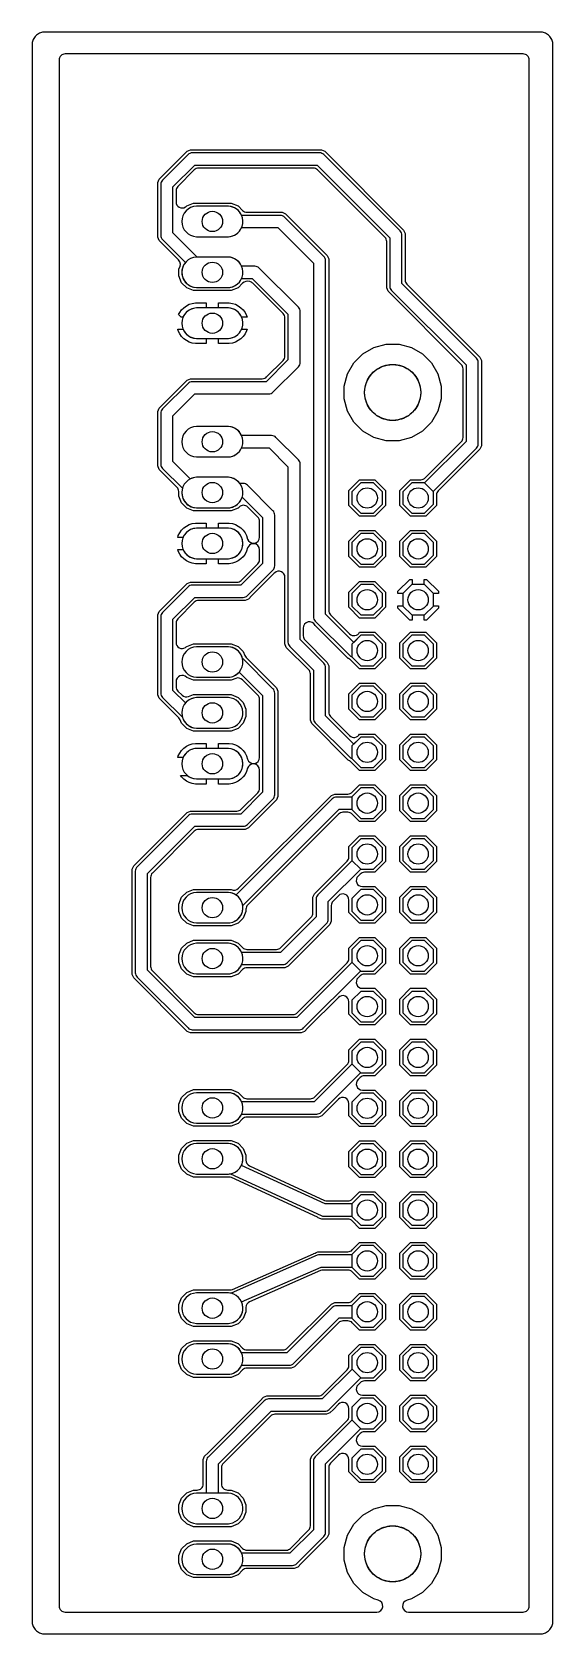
# Model space of a CAD drawing. Header units: millimetres. Extents: x -8 to 18, y 0 to 80.
import ezdxf

# ---------------------------------------------------------------- set-up
doc = ezdxf.new("R2010")
doc.units = ezdxf.units.MM

msp = doc.modelspace()

# ---------------------------------------------------------------- linework, layer by layer
at = {"layer": '16_copper'}
for points in [[(9.206, 1.092, 0.871528), (9.281, 1.691), (9.067, 1.749), (8.517, 2.067), (8.067, 2.517), (7.749, 3.067), (7.584, 3.682), (7.584, 4.318), (7.749, 4.933), (8.067, 5.483), (8.517, 5.933), (9.067, 6.251), (9.682, 6.416), (10.318, 6.416), (10.933, 6.251), (11.483, 5.933), (11.933, 5.483), (12.251, 4.933), (12.416, 4.318), (12.416, 3.682), (12.251, 3.067), (11.933, 2.517), (11.483, 2.067), (10.933, 1.749), (10.719, 1.691, 0.876978), (10.798, 1.092), (16.51, 1.092, 0.414214), (16.815, 1.397), (16.815, 78.603, 0.414214), (16.51, 78.908), (-6.35, 78.908, 0.414214), (-6.655, 78.603), (-6.655, 1.397, 0.414214), (-6.35, 1.092), (9.202, 1.092)], [(-0.091, 30.023), (-0.259, 30.092), (-2.928, 32.761), (-2.997, 32.929), (-2.997, 38.191), (-2.928, 38.359), (-0.259, 41.028), (-0.091, 41.097), (2.224, 41.097, 0.198912), (2.44, 41.186), (3.264, 42.01, 0.198912), (3.353, 42.226), (3.353, 43.144, 0.390773), (3.073, 43.447), (3.055, 43.448, -0.019763), (3.029, 43.447), (3.011, 43.446, 0.292), (2.758, 43.238), (2.704, 43.07), (2.631, 42.928), (2.537, 42.798), (2.424, 42.685), (2.294, 42.591), (2.152, 42.518), (2, 42.469), (1.842, 42.444), (1.305, 42.444), (1.305, 42.698), (1.799, 42.698, 0.95208), (1.799, 44.222), (1.305, 44.222), (1.305, 44.476), (1.842, 44.476), (2, 44.451), (2.152, 44.402), (2.294, 44.329), (2.424, 44.235), (2.537, 44.122), (2.631, 43.992), (2.704, 43.85), (2.758, 43.682, 0.854082), (3.353, 43.776), (3.353, 46.674, 0.19891), (3.264, 46.89), (2.501, 47.653, 0.303351), (2.169, 47.719), (1.944, 47.626), (0.056, 47.626), (-0.28, 47.765, 0.689358), (-0.813, 47.562), (-0.813, 47.306, 0.19891), (-0.724, 47.09), (-0.515, 46.882, 0.303348), (-0.183, 46.815), (0.056, 46.914), (1.944, 46.914), (2.28, 46.775), (2.537, 46.518), (2.676, 46.182), (2.676, 45.818), (2.537, 45.482), (2.28, 45.225), (1.944, 45.086), (0.056, 45.086), (-0.28, 45.225), (-0.537, 45.482), (-0.605, 45.646, 0.098489), (-0.671, 45.744), (-1.658, 46.731), (-1.727, 46.899), (-1.727, 50.891), (-1.658, 51.059), (-1.486, 51.23), (-1.486, 51.23), (-0.259, 52.458), (-0.091, 52.527), (2.224, 52.527, 0.198912), (2.44, 52.616), (3.264, 53.44, 0.198912), (3.353, 53.656), (3.353, 54.144, 0.390779), (3.073, 54.447), (3.055, 54.448, -0.019759), (3.029, 54.447), (3.011, 54.446, 0.292003), (2.758, 54.238), (2.704, 54.07), (2.631, 53.928), (2.537, 53.798), (2.424, 53.685), (2.294, 53.591), (2.152, 53.518), (2, 53.469), (1.842, 53.444), (1.305, 53.444), (1.305, 53.698), (1.799, 53.698, 0.95208), (1.799, 55.222), (1.305, 55.222), (1.305, 55.476), (1.842, 55.476), (2, 55.451), (2.152, 55.402), (2.294, 55.329), (2.424, 55.235), (2.537, 55.122), (2.631, 54.992), (2.704, 54.85), (2.758, 54.682, 0.854087), (3.353, 54.776), (3.353, 55.564, 0.198912), (3.264, 55.78), (2.765, 56.279, 0.414214), (2.334, 56.279), (2.28, 56.225), (1.944, 56.086), (0.056, 56.086), (-0.28, 56.225), (-0.537, 56.482), (-0.676, 56.818), (-0.676, 57.054, 0.198912), (-0.766, 57.269), (-1.658, 58.161), (-1.727, 58.329), (-1.727, 61.051), (-1.658, 61.219), (-0.259, 62.618), (-0.091, 62.687), (3.494, 62.687, 0.198912), (3.71, 62.776), (4.534, 63.6, 0.198912), (4.623, 63.816), (4.623, 65.724, 0.198912), (4.534, 65.94), (3.02, 67.454, 0.144214), (2.869, 67.536), (2.857, 67.538, 0.309891), (2.509, 67.454), (2.28, 67.225), (1.944, 67.086), (0.056, 67.086), (-0.28, 67.225), (-0.537, 67.482), (-0.676, 67.818), (-0.676, 68.182, 0.412256), (-0.695, 68.628), (-1.658, 69.591), (-1.727, 69.759), (-1.727, 72.481), (-1.658, 72.649), (-0.259, 74.048), (-0.091, 74.117), (6.441, 74.117), (6.609, 74.048), (10.548, 70.109), (10.617, 69.941), (10.617, 67.626, 0.198912), (10.706, 67.41), (14.358, 63.759), (14.427, 63.591), (14.427, 59.339), (14.358, 59.171), (14.186, 59), (12.274, 57.087, 0.198912), (12.184, 56.872), (12.184, 56.351), (11.649, 55.816), (10.891, 55.816), (10.356, 56.351), (10.356, 57.109), (10.891, 57.644), (11.412, 57.644, 0.198912), (11.627, 57.734), (13.424, 59.53, 0.198912), (13.513, 59.746), (13.513, 63.184, 0.198912), (13.424, 63.4), (9.772, 67.051), (9.703, 67.219), (9.703, 69.534, 0.198912), (9.614, 69.75), (6.25, 73.114, 0.198912), (6.034, 73.203), (0.316, 73.203, 0.198912), (0.1, 73.114), (-0.724, 72.29, 0.198912), (-0.813, 72.074), (-0.813, 71.518, 0.595496), (-0.342, 71.263), (-0.333, 71.27, 0.053273), (-0.28, 71.315), (0.056, 71.454), (1.944, 71.454), (2.28, 71.315), (2.509, 71.086, 0.198912), (2.724, 70.997), (4.481, 70.997), (4.649, 70.928), (6.738, 68.839), (6.807, 68.671), (6.807, 51.116, 0.198912), (6.896, 50.9), (7.846, 49.95, 0.514766), (8.351, 50.024), (9.109, 50.024), (9.644, 49.489), (9.644, 48.731), (9.109, 48.196), (8.351, 48.196), (7.898, 48.649, 0.035822), (7.865, 48.677), (7.85, 48.687, 0.059343), (7.781, 48.722), (6.134, 50.37, 0.799125), (5.537, 50.23), (5.537, 49.846, 0.198912), (5.626, 49.63), (6.738, 48.519), (6.807, 48.351), (6.807, 46.036, 0.198912), (6.896, 45.82), (7.846, 44.87, 0.514766), (8.351, 44.944), (9.109, 44.944), (9.644, 44.409), (9.644, 43.651), (9.109, 43.116), (8.351, 43.116), (7.898, 43.569, 0.035822), (7.865, 43.597), (7.85, 43.607, 0.059343), (7.781, 43.642), (5.962, 45.461), (5.893, 45.629), (5.893, 47.944, 0.198912), (5.804, 48.16), (4.692, 49.271), (4.623, 49.439), (4.623, 52.77, 0.64508), (4.117, 52.999), (4.11, 52.993, 0.093135), (4.026, 52.91), (2.97, 51.854), (2.97, 51.854), (2.799, 51.682), (2.631, 51.613), (0.316, 51.613, 0.198912), (0.1, 51.524), (-0.724, 50.7, 0.198912), (-0.813, 50.484), (-0.813, 49.518, 0.595496), (-0.342, 49.263), (-0.333, 49.27, 0.053273), (-0.28, 49.315), (0.056, 49.454), (1.944, 49.454), (2.28, 49.315), (2.537, 49.058), (2.619, 48.86, 0.098489), (2.685, 48.761), (4.198, 47.249), (4.267, 47.081), (4.267, 41.819), (4.198, 41.651), (2.799, 40.252), (2.631, 40.183), (0.316, 40.183, 0.198912), (0.1, 40.094), (-1.994, 38, 0.198912), (-2.083, 37.784), (-2.083, 33.336, 0.198912), (-1.994, 33.12), (0.1, 31.026, 0.198912), (0.316, 30.937), (5.024, 30.937, 0.198912), (5.24, 31.026), (7.726, 33.513, 0.198912), (7.816, 33.728), (7.816, 34.249), (8.351, 34.784), (9.109, 34.784), (9.644, 34.249), (9.644, 33.491), (9.109, 32.956), (8.588, 32.956, 0.198909), (8.373, 32.866), (8.271, 32.765, 0.668184), (8.487, 32.244), (9.109, 32.244), (9.644, 31.709), (9.644, 30.951), (9.109, 30.416), (8.351, 30.416), (7.816, 30.951), (7.816, 31.573, 0.668179), (7.295, 31.789), (5.77, 30.264), (5.77, 30.264), (5.599, 30.092), (5.431, 30.023)], [(1.874, 45.245, 0.906347), (1.799, 46.762), (0.201, 46.762, 0.207158), (-0.343, 46.494), (-0.965, 47.116), (-0.965, 50.674), (0.126, 51.765), (2.54, 51.765, 0.198912), (2.756, 51.854), (4.026, 53.124, 0.198912), (4.115, 53.34), (4.115, 55.88, 0.198912), (4.026, 56.096), (2.756, 57.366, 0.198912), (2.54, 57.455), (2.375, 57.455, 0.22441), (1.799, 57.762), (0.201, 57.762, 0.103488), (-0.102, 57.683), (-0.965, 58.546), (-0.965, 60.834), (0.126, 61.925), (3.81, 61.925, 0.198912), (4.026, 62.014), (5.296, 63.284, 0.198912), (5.385, 63.5), (5.385, 66.04, 0.198912), (5.296, 66.256), (3.336, 68.216, 0.198912), (3.12, 68.305), (2.461, 68.305, 0.284922), (1.799, 68.762), (0.249, 68.762), (-0.965, 69.976), (-0.965, 72.264), (0.126, 73.355), (6.224, 73.355), (9.855, 69.724), (9.855, 67.31, 0.198912), (9.944, 67.094), (13.665, 63.374), (13.665, 59.556), (11.593, 57.484), (11.586, 57.492), (10.954, 57.492), (10.508, 57.046), (10.508, 56.414), (10.954, 55.968), (11.586, 55.968), (12.032, 56.414), (12.032, 57.046), (12.024, 57.053), (14.186, 59.214, 0.198912), (14.275, 59.43), (14.275, 63.5, 0.198912), (14.186, 63.716), (10.465, 67.436), (10.465, 69.85, 0.198912), (10.376, 70.066), (6.566, 73.876, 0.198912), (6.35, 73.965), (0, 73.965, 0.198912), (-0.216, 73.876), (-1.486, 72.606, 0.198912), (-1.575, 72.39), (-1.575, 69.85, 0.198912), (-1.486, 69.634), (-0.344, 68.493, 0.621526), (0.201, 67.238), (1.799, 67.238, 0.284922), (2.461, 67.695), (2.994, 67.695), (4.775, 65.914), (4.775, 63.626), (3.684, 62.535), (0, 62.535, 0.198912), (-0.216, 62.446), (-1.486, 61.176, 0.198912), (-1.575, 60.96), (-1.575, 58.42, 0.198912), (-1.486, 58.204), (-0.494, 57.213, 0.484474), (0.201, 56.238), (1.799, 56.238, 0.313606), (2.489, 56.77), (3.505, 55.754), (3.505, 53.466), (2.414, 52.375), (0, 52.375, 0.198912), (-0.216, 52.286), (-1.486, 51.016, 0.198912), (-1.575, 50.8), (-1.575, 46.99, 0.198912), (-1.486, 46.774), (-0.496, 45.784, 0.030845), (-0.48, 45.743), (-0.452, 45.674, 0.276737), (0.201, 45.238), (1.799, 45.238)], [(9.492, 48.794), (9.492, 49.426), (9.046, 49.872), (8.414, 49.872), (8.062, 49.519), (6.655, 50.926), (6.655, 68.58, 0.198912), (6.566, 68.796), (4.606, 70.756, 0.198912), (4.39, 70.845), (2.461, 70.845, 0.284922), (1.799, 71.302), (0.201, 71.302, 0.95208), (0.201, 69.778), (1.799, 69.778, 0.284922), (2.461, 70.235), (4.264, 70.235), (6.045, 68.454), (6.045, 50.8, 0.198912), (6.134, 50.584), (7.824, 48.894, 0.141207), (7.968, 48.794), (8.414, 48.348), (9.046, 48.348)], [(2.461, 65.765, 0.284917), (1.799, 66.222), (1.305, 66.222), (1.305, 66.476), (1.842, 66.476), (2, 66.451), (2.152, 66.402), (2.294, 66.329), (2.424, 66.235), (2.537, 66.122), (2.631, 65.992), (2.704, 65.85), (2.731, 65.765)], [(0.158, 64.444), (0, 64.469), (-0.152, 64.518), (-0.294, 64.591), (-0.424, 64.685), (-0.537, 64.798), (-0.631, 64.928), (-0.704, 65.07), (-0.731, 65.155), (-0.461, 65.155, 0.284915), (0.201, 64.698), (0.695, 64.698), (0.695, 64.444)], [(1.305, 64.444), (1.305, 64.698), (1.799, 64.698, 0.284915), (2.461, 65.155), (2.731, 65.155), (2.704, 65.07), (2.631, 64.928), (2.537, 64.798), (2.424, 64.685), (2.294, 64.591), (2.152, 64.518), (2, 64.469), (1.842, 64.444)], [(9.492, 43.714), (9.492, 44.346), (9.046, 44.792), (8.414, 44.792), (8.062, 44.439), (6.655, 45.846), (6.655, 48.26, 0.198912), (6.566, 48.476), (5.385, 49.656), (5.385, 58.42, 0.198912), (5.296, 58.636), (4.176, 59.756, 0.198912), (3.96, 59.845), (2.461, 59.845, 0.284922), (1.799, 60.302), (0.201, 60.302, 0.95208), (0.201, 58.778), (1.799, 58.778, 0.284922), (2.461, 59.235), (3.834, 59.235), (4.775, 58.294), (4.775, 49.53, 0.198912), (4.864, 49.314), (6.045, 48.134), (6.045, 45.72, 0.198912), (6.134, 45.504), (7.824, 43.814, 0.141207), (7.968, 43.714), (8.414, 43.268), (9.046, 43.268)], [(0.158, 53.444), (0, 53.469), (-0.152, 53.518), (-0.294, 53.591), (-0.424, 53.685), (-0.537, 53.798), (-0.631, 53.928), (-0.704, 54.07), (-0.731, 54.155), (-0.461, 54.155, 0.284915), (0.201, 53.698), (0.695, 53.698), (0.695, 53.444)], [(5.352, 30.176, 0.188703), (5.556, 30.264), (8.407, 33.116), (8.414, 33.108), (9.046, 33.108), (9.492, 33.554), (9.492, 34.186), (9.046, 34.632), (8.414, 34.632), (7.968, 34.186), (7.968, 33.554), (7.976, 33.547), (5.214, 30.785), (0.126, 30.785), (-2.235, 33.146), (-2.235, 37.974), (0.126, 40.335), (2.54, 40.335, 0.198912), (2.756, 40.424), (4.026, 41.694, 0.198912), (4.115, 41.91), (4.115, 46.99, 0.198912), (4.026, 47.206), (2.5, 48.731), (2.48, 48.797, 0.303347), (1.799, 49.302), (0.201, 49.302, 0.95208), (0.201, 47.778), (1.799, 47.778, 0.202303), (2.334, 48.035), (3.505, 46.864), (3.505, 42.036), (2.414, 40.945), (0, 40.945, 0.198912), (-0.216, 40.856), (-2.756, 38.316, 0.198912), (-2.845, 38.1), (-2.845, 33.02, 0.198912), (-2.756, 32.804), (-0.216, 30.264, 0.198912), (0, 30.175), (5.34, 30.175)], [(0.056, 35.356), (-0.28, 35.495), (-0.537, 35.752), (-0.676, 36.088), (-0.676, 36.452), (-0.537, 36.788), (-0.28, 37.045), (0.056, 37.184), (1.944, 37.184, 0.3294), (2.303, 37.239), (6.941, 41.878), (7.109, 41.947), (7.768, 41.947, 0.198914), (7.983, 42.036), (8.351, 42.404), (9.109, 42.404), (9.644, 41.869), (9.644, 41.111), (9.109, 40.576), (8.351, 40.576), (7.983, 40.944, 0.198914), (7.768, 41.033), (7.516, 41.033, 0.198912), (7.3, 40.944), (2.766, 36.409, 0.198912), (2.676, 36.194), (2.676, 36.088), (2.537, 35.752), (2.28, 35.495), (1.944, 35.356)], [(0.158, 42.444), (0, 42.469), (-0.152, 42.518), (-0.294, 42.591), (-0.424, 42.685), (-0.537, 42.798), (-0.593, 42.875), (-0.251, 42.875, 0.163147), (0.201, 42.698), (0.695, 42.698), (0.695, 42.444)], [(1.874, 35.515, 0.411994), (2.517, 36.376), (7.326, 41.185), (7.968, 41.185), (7.968, 41.174), (8.414, 40.728), (9.046, 40.728), (9.492, 41.174), (9.492, 41.806), (9.046, 42.252), (8.414, 42.252), (7.968, 41.806), (7.968, 41.795), (7.2, 41.795, 0.198912), (6.984, 41.706), (2.184, 36.905, 0.135138), (1.799, 37.032), (0.201, 37.032, 0.95208), (0.201, 35.508), (1.799, 35.508)], [(0.056, 32.816), (-0.28, 32.955), (-0.537, 33.212), (-0.676, 33.548), (-0.676, 33.912), (-0.537, 34.248), (-0.28, 34.505), (0.056, 34.644), (1.944, 34.644), (2.28, 34.505), (2.509, 34.276, 0.198914), (2.724, 34.187), (4.204, 34.187, 0.198912), (4.42, 34.276), (5.934, 35.79, 0.198912), (6.023, 36.006), (6.023, 36.791), (6.092, 36.959), (7.726, 38.593, 0.198912), (7.816, 38.808), (7.816, 39.329), (8.351, 39.864), (9.109, 39.864), (9.644, 39.329), (9.644, 38.571), (9.109, 38.036), (8.588, 38.036, 0.198909), (8.373, 37.946), (8.271, 37.845, 0.668184), (8.487, 37.324), (9.109, 37.324), (9.644, 36.789), (9.644, 36.031), (9.109, 35.496), (8.351, 35.496), (7.816, 36.031), (7.816, 36.653, 0.668181), (7.295, 36.869), (7.026, 36.6, 0.19891), (6.937, 36.384), (6.937, 35.599), (6.868, 35.431), (4.779, 33.342), (4.611, 33.273), (2.724, 33.273, 0.198914), (2.509, 33.184), (2.28, 32.955), (1.944, 32.816)], [(1.874, 32.975, 0.258565), (2.461, 33.425), (4.52, 33.425, 0.198912), (4.736, 33.514), (6.696, 35.474, 0.198912), (6.785, 35.69), (6.785, 36.574), (8.407, 38.196), (8.414, 38.188), (9.046, 38.188), (9.492, 38.634), (9.492, 39.266), (9.046, 39.712), (8.414, 39.712), (7.968, 39.266), (7.968, 38.634), (7.976, 38.627), (6.264, 36.916, 0.198912), (6.175, 36.7), (6.175, 35.816), (4.394, 34.035), (2.461, 34.035, 0.284922), (1.799, 34.492), (0.201, 34.492, 0.95208), (0.201, 32.968), (1.799, 32.968)], [(8.351, 25.336), (7.816, 25.871), (7.816, 26.493, 0.668181), (7.295, 26.709), (6.64, 26.054), (6.64, 26.054), (6.469, 25.882), (6.301, 25.813), (2.724, 25.813, 0.198912), (2.509, 25.724), (2.28, 25.495), (1.944, 25.356), (0.056, 25.356), (-0.28, 25.495), (-0.537, 25.752), (-0.676, 26.088), (-0.676, 26.452), (-0.537, 26.788), (-0.28, 27.045), (0.056, 27.184), (1.944, 27.184), (2.28, 27.045), (2.509, 26.816, 0.198912), (2.724, 26.727), (5.894, 26.727, 0.198912), (6.11, 26.816), (7.726, 28.433, 0.198912), (7.816, 28.648), (7.816, 29.169), (8.351, 29.704), (9.109, 29.704), (9.644, 29.169), (9.644, 28.411), (9.109, 27.876), (8.588, 27.876, 0.198912), (8.373, 27.786), (8.271, 27.685, 0.668179), (8.487, 27.164), (9.109, 27.164), (9.644, 26.629), (9.644, 25.871), (9.109, 25.336)], [(1.874, 25.515, 0.258565), (2.461, 25.965), (6.21, 25.965, 0.198912), (6.426, 26.054), (8.407, 28.036), (8.414, 28.028), (9.046, 28.028), (9.492, 28.474), (9.492, 29.106), (9.046, 29.552), (8.414, 29.552), (7.968, 29.106), (7.968, 28.474), (7.976, 28.467), (6.084, 26.575), (2.461, 26.575, 0.284922), (1.799, 27.032), (0.201, 27.032, 0.95208), (0.201, 25.508), (1.799, 25.508)], [(8.351, 20.256), (7.983, 20.624, 0.198912), (7.768, 20.713), (6.696, 20.713), (6.685, 20.712), (6.673, 20.712, 0.099727), (6.545, 20.713), (6.46, 20.713, 0.078145), (6.371, 20.753), (6.285, 20.789, 0.037976), (6.245, 20.812), (1.953, 22.788, 0.108293), (1.826, 22.816), (0.056, 22.816), (-0.28, 22.955), (-0.537, 23.212), (-0.676, 23.548), (-0.676, 23.912), (-0.537, 24.248), (-0.28, 24.505), (0.056, 24.644), (1.944, 24.644), (2.28, 24.505), (2.537, 24.248), (2.676, 23.912), (2.676, 23.657, 0.292787), (2.854, 23.38), (6.6, 21.655, 0.108293), (6.727, 21.627), (7.768, 21.627, 0.198912), (7.983, 21.716), (8.351, 22.084), (9.109, 22.084), (9.644, 21.549), (9.644, 20.791), (9.109, 20.256)], [(9.492, 20.854), (9.492, 21.486), (9.046, 21.932), (8.414, 21.932), (7.968, 21.486), (7.968, 21.475), (6.627, 21.475), (2.449, 23.398, 0.537061), (1.799, 24.492), (0.201, 24.492, 0.95208), (0.201, 22.968), (1.799, 22.968, 0.033026), (1.899, 22.98), (6.433, 20.893, 0.108293), (6.56, 20.865), (7.968, 20.865), (7.968, 20.854), (8.414, 20.408), (9.046, 20.408)], [(0.056, 15.356), (-0.28, 15.495), (-0.537, 15.752), (-0.676, 16.088), (-0.676, 16.452), (-0.537, 16.788), (-0.28, 17.045), (0.056, 17.184), (1.878, 17.184, 0.104063), (2.001, 17.21), (6.045, 18.991), (6.058, 18.998), (6.071, 19.004, 0.09638), (6.183, 19.052), (6.264, 19.087, 0.075794), (6.358, 19.087), (6.466, 19.09, 0.030149), (6.503, 19.087), (7.768, 19.087, 0.198912), (7.983, 19.176), (8.351, 19.544), (9.109, 19.544), (9.644, 19.009), (9.644, 18.251), (9.109, 17.716), (8.351, 17.716), (7.983, 18.084, 0.198912), (7.768, 18.173), (6.52, 18.173, 0.104063), (6.397, 18.147), (2.858, 16.589, 0.297334), (2.676, 16.31), (2.676, 16.088), (2.537, 15.752), (2.28, 15.495), (1.944, 15.356)], [(1.874, 15.515, 0.495841), (2.459, 16.579), (6.424, 18.325), (7.968, 18.325), (7.968, 18.314), (8.414, 17.868), (9.046, 17.868), (9.492, 18.314), (9.492, 18.946), (9.046, 19.392), (8.414, 19.392), (7.968, 18.946), (7.968, 18.935), (6.36, 18.935, 0.104063), (6.237, 18.909), (1.932, 17.013, 0.043834), (1.799, 17.032), (0.201, 17.032, 0.95208), (0.201, 15.508), (1.799, 15.508)], [(0.056, 12.816), (-0.28, 12.955), (-0.537, 13.212), (-0.676, 13.548), (-0.676, 13.912), (-0.537, 14.248), (-0.28, 14.505), (0.056, 14.644), (1.944, 14.644), (2.28, 14.505), (2.509, 14.276, 0.198912), (2.724, 14.187), (4.524, 14.187, 0.198912), (4.74, 14.276), (6.941, 16.478), (7.109, 16.547), (7.768, 16.547, 0.198912), (7.983, 16.636), (8.351, 17.004), (9.109, 17.004), (9.644, 16.469), (9.644, 15.711), (9.109, 15.176), (8.351, 15.176), (7.983, 15.544, 0.198912), (7.768, 15.633), (7.516, 15.633, 0.198912), (7.3, 15.544), (5.099, 13.342), (4.931, 13.273), (2.724, 13.273, 0.198912), (2.509, 13.184), (2.28, 12.955), (1.944, 12.816)], [(1.874, 12.975, 0.258565), (2.461, 13.425), (4.84, 13.425, 0.198912), (5.056, 13.514), (7.326, 15.785), (7.968, 15.785), (7.968, 15.774), (8.414, 15.328), (9.046, 15.328), (9.492, 15.774), (9.492, 16.406), (9.046, 16.852), (8.414, 16.852), (7.968, 16.406), (7.968, 16.395), (7.2, 16.395, 0.198912), (6.984, 16.306), (4.714, 14.035), (2.461, 14.035, 0.284922), (1.799, 14.492), (0.201, 14.492, 0.95208), (0.201, 12.968), (1.799, 12.968)], [(0.056, 2.816), (-0.28, 2.955), (-0.537, 3.212), (-0.676, 3.548), (-0.676, 3.912), (-0.537, 4.248), (-0.28, 4.505), (0.056, 4.644), (1.944, 4.644), (2.28, 4.505), (2.509, 4.276, 0.198912), (2.724, 4.187), (4.684, 4.187, 0.198912), (4.9, 4.276), (5.804, 5.18, 0.198912), (5.893, 5.396), (5.893, 8.721), (5.962, 8.889), (7.726, 10.653, 0.198912), (7.816, 10.868), (7.816, 11.253, 0.668179), (7.295, 11.469), (7.04, 11.214), (7.04, 11.214), (6.869, 11.042), (6.701, 10.973), (4.126, 10.973, 0.198912), (3.91, 10.884), (1.546, 8.52, 0.198912), (1.457, 8.304), (1.457, 7.489, 0.414214), (1.762, 7.184), (1.944, 7.184), (2.28, 7.045), (2.537, 6.788), (2.676, 6.452), (2.676, 6.088), (2.537, 5.752), (2.28, 5.495), (1.944, 5.356), (0.056, 5.356), (-0.28, 5.495), (-0.537, 5.752), (-0.676, 6.088), (-0.676, 6.452), (-0.537, 6.788), (-0.28, 7.045), (0.056, 7.184), (0.238, 7.184, 0.414214), (0.543, 7.489), (0.543, 8.711), (0.612, 8.879), (0.784, 9.05), (3.38, 11.646), (3.38, 11.646), (3.551, 11.818), (3.719, 11.887), (6.294, 11.887, 0.198912), (6.51, 11.976), (7.726, 13.193, 0.198912), (7.816, 13.408), (7.816, 13.929), (8.351, 14.464), (9.109, 14.464), (9.644, 13.929), (9.644, 13.171), (9.109, 12.636), (8.588, 12.636, 0.198912), (8.373, 12.546), (8.271, 12.445, 0.668179), (8.487, 11.924), (9.109, 11.924), (9.644, 11.389), (9.644, 10.631), (9.109, 10.096), (8.588, 10.096, 0.198909), (8.373, 10.006), (8.271, 9.905, 0.668184), (8.487, 9.384), (9.109, 9.384), (9.644, 8.849), (9.644, 8.091), (9.109, 7.556), (8.351, 7.556), (7.816, 8.091), (7.816, 8.713, 0.668181), (7.295, 8.929), (6.896, 8.53, 0.19891), (6.807, 8.314), (6.807, 4.989), (6.738, 4.821), (5.43, 3.514), (5.43, 3.514), (5.259, 3.342), (5.091, 3.273), (2.724, 3.273, 0.198912), (2.509, 3.184), (2.28, 2.955), (1.944, 2.816)], [(1.874, 5.515, 0.906347), (1.799, 7.032), (1.305, 7.032), (1.305, 8.494), (3.936, 11.125), (6.61, 11.125, 0.198912), (6.826, 11.214), (8.407, 12.796), (8.414, 12.788), (9.046, 12.788), (9.492, 13.234), (9.492, 13.866), (9.046, 14.312), (8.414, 14.312), (7.968, 13.866), (7.968, 13.234), (7.976, 13.227), (6.484, 11.735), (3.81, 11.735, 0.198912), (3.594, 11.646), (0.784, 8.836, 0.198912), (0.695, 8.62), (0.695, 7.032), (0.201, 7.032, 0.95208), (0.201, 5.508), (1.799, 5.508)], [(1.874, 2.975, 0.258565), (2.461, 3.425), (5, 3.425, 0.198912), (5.216, 3.514), (6.566, 4.864, 0.198912), (6.655, 5.08), (6.655, 8.504), (8.407, 10.256), (8.414, 10.248), (9.046, 10.248), (9.492, 10.694), (9.492, 11.326), (9.046, 11.772), (8.414, 11.772), (7.968, 11.326), (7.968, 10.694), (7.976, 10.687), (6.134, 8.846, 0.198912), (6.045, 8.63), (6.045, 5.206), (4.874, 4.035), (2.461, 4.035, 0.284922), (1.799, 4.492), (0.201, 4.492, 0.95208), (0.201, 2.968), (1.799, 2.968)]]:
    msp.add_lwpolyline(points, format="xyb", close=True, dxfattribs=at)
for points in [[(-0.564, 65.765), (-0.685, 65.886), (-0.631, 65.992), (-0.537, 66.122), (-0.424, 66.235), (-0.294, 66.329), (-0.152, 66.402), (0, 66.451), (0.158, 66.476), (0.695, 66.476), (0.695, 66.222), (0.201, 66.222), (0.126, 66.215), (0.053, 66.2), (-0.019, 66.178), (-0.088, 66.15), (-0.154, 66.114), (-0.216, 66.073), (-0.274, 66.025), (-0.327, 65.972), (-0.375, 65.914), (-0.416, 65.852), (-0.452, 65.786), (-0.461, 65.765)], [(9.682, 59.584), (9.067, 59.749), (8.517, 60.067), (8.067, 60.517), (7.749, 61.067), (7.584, 61.682), (7.584, 62.318), (7.749, 62.933), (8.067, 63.483), (8.517, 63.933), (9.067, 64.251), (9.682, 64.416), (10.318, 64.416), (10.933, 64.251), (11.483, 63.933), (11.933, 63.483), (12.251, 62.933), (12.416, 62.318), (12.416, 61.682), (12.251, 61.067), (11.933, 60.517), (11.483, 60.067), (10.933, 59.749), (10.318, 59.584)], [(8.351, 55.816), (7.816, 56.351), (7.816, 57.109), (8.351, 57.644), (9.109, 57.644), (9.644, 57.109), (9.644, 56.351), (9.109, 55.816)], [(9.492, 56.414), (9.492, 57.046), (9.046, 57.492), (8.414, 57.492), (7.968, 57.046), (7.968, 56.414), (8.414, 55.968), (9.046, 55.968)], [(-0.731, 54.765), (-0.704, 54.85), (-0.631, 54.992), (-0.537, 55.122), (-0.424, 55.235), (-0.294, 55.329), (-0.152, 55.402), (0, 55.451), (0.158, 55.476), (0.695, 55.476), (0.695, 55.222), (0.201, 55.222), (0.126, 55.215), (0.053, 55.2), (-0.019, 55.178), (-0.088, 55.15), (-0.154, 55.114), (-0.216, 55.073), (-0.274, 55.025), (-0.327, 54.972), (-0.375, 54.914), (-0.416, 54.852), (-0.452, 54.786), (-0.461, 54.765)], [(8.351, 53.276), (7.816, 53.811), (7.816, 54.569), (8.351, 55.104), (9.109, 55.104), (9.644, 54.569), (9.644, 53.811), (9.109, 53.276)], [(9.492, 53.874), (9.492, 54.506), (9.046, 54.952), (8.414, 54.952), (7.968, 54.506), (7.968, 53.874), (8.414, 53.428), (9.046, 53.428)], [(10.891, 53.276), (10.356, 53.811), (10.356, 54.569), (10.891, 55.104), (11.649, 55.104), (12.184, 54.569), (12.184, 53.811), (11.649, 53.276)], [(12.032, 53.874), (12.032, 54.506), (11.586, 54.952), (10.954, 54.952), (10.508, 54.506), (10.508, 53.874), (10.954, 53.428), (11.586, 53.428)], [(8.351, 50.736), (7.816, 51.271), (7.816, 52.029), (8.351, 52.564), (9.109, 52.564), (9.644, 52.029), (9.644, 51.271), (9.109, 50.736)], [(9.492, 51.334), (9.492, 51.966), (9.046, 52.412), (8.414, 52.412), (7.968, 51.966), (7.968, 51.334), (8.414, 50.888), (9.046, 50.888)], [(10.254, 51.955), (10.254, 52.071), (10.849, 52.666), (10.965, 52.666), (10.965, 52.412), (10.954, 52.412), (10.508, 51.966), (10.508, 51.955)], [(12.032, 51.955), (12.032, 51.966), (11.586, 52.412), (11.575, 52.412), (11.575, 52.666), (11.691, 52.666), (12.286, 52.071), (12.286, 51.955)], [(10.849, 50.634), (10.254, 51.229), (10.254, 51.345), (10.508, 51.345), (10.508, 51.334), (10.954, 50.888), (10.965, 50.888), (10.965, 50.634)], [(11.575, 50.634), (11.575, 50.888), (11.586, 50.888), (12.032, 51.334), (12.032, 51.345), (12.286, 51.345), (12.286, 51.229), (11.691, 50.634)], [(10.891, 48.196), (10.356, 48.731), (10.356, 49.489), (10.891, 50.024), (11.649, 50.024), (12.184, 49.489), (12.184, 48.731), (11.649, 48.196)], [(12.032, 48.794), (12.032, 49.426), (11.586, 49.872), (10.954, 49.872), (10.508, 49.426), (10.508, 48.794), (10.954, 48.348), (11.586, 48.348)], [(8.351, 45.656), (7.816, 46.191), (7.816, 46.949), (8.351, 47.484), (9.109, 47.484), (9.644, 46.949), (9.644, 46.191), (9.109, 45.656)], [(9.492, 46.254), (9.492, 46.886), (9.046, 47.332), (8.414, 47.332), (7.968, 46.886), (7.968, 46.254), (8.414, 45.808), (9.046, 45.808)], [(10.891, 45.656), (10.356, 46.191), (10.356, 46.949), (10.891, 47.484), (11.649, 47.484), (12.184, 46.949), (12.184, 46.191), (11.649, 45.656)], [(12.032, 46.254), (12.032, 46.886), (11.586, 47.332), (10.954, 47.332), (10.508, 46.886), (10.508, 46.254), (10.954, 45.808), (11.586, 45.808)], [(10.891, 43.116), (10.356, 43.651), (10.356, 44.409), (10.891, 44.944), (11.649, 44.944), (12.184, 44.409), (12.184, 43.651), (11.649, 43.116)], [(-0.731, 43.765), (-0.704, 43.85), (-0.631, 43.992), (-0.537, 44.122), (-0.424, 44.235), (-0.294, 44.329), (-0.152, 44.402), (0, 44.451), (0.158, 44.476), (0.695, 44.476), (0.695, 44.222), (0.201, 44.222), (0.126, 44.215), (0.053, 44.2), (-0.019, 44.178), (-0.088, 44.15), (-0.154, 44.114), (-0.216, 44.073), (-0.274, 44.025), (-0.327, 43.972), (-0.375, 43.914), (-0.416, 43.852), (-0.452, 43.786), (-0.461, 43.765)], [(12.032, 43.714), (12.032, 44.346), (11.586, 44.792), (10.954, 44.792), (10.508, 44.346), (10.508, 43.714), (10.954, 43.268), (11.586, 43.268)], [(10.891, 40.576), (10.356, 41.111), (10.356, 41.869), (10.891, 42.404), (11.649, 42.404), (12.184, 41.869), (12.184, 41.111), (11.649, 40.576)], [(12.032, 41.174), (12.032, 41.806), (11.586, 42.252), (10.954, 42.252), (10.508, 41.806), (10.508, 41.174), (10.954, 40.728), (11.586, 40.728)], [(10.891, 38.036), (10.356, 38.571), (10.356, 39.329), (10.891, 39.864), (11.649, 39.864), (12.184, 39.329), (12.184, 38.571), (11.649, 38.036)], [(12.032, 38.634), (12.032, 39.266), (11.586, 39.712), (10.954, 39.712), (10.508, 39.266), (10.508, 38.634), (10.954, 38.188), (11.586, 38.188)], [(9.492, 36.094), (9.492, 36.726), (9.046, 37.172), (8.414, 37.172), (7.968, 36.726), (7.968, 36.094), (8.414, 35.648), (9.046, 35.648)], [(10.891, 35.496), (10.356, 36.031), (10.356, 36.789), (10.891, 37.324), (11.649, 37.324), (12.184, 36.789), (12.184, 36.031), (11.649, 35.496)], [(12.032, 36.094), (12.032, 36.726), (11.586, 37.172), (10.954, 37.172), (10.508, 36.726), (10.508, 36.094), (10.954, 35.648), (11.586, 35.648)], [(10.891, 32.956), (10.356, 33.491), (10.356, 34.249), (10.891, 34.784), (11.649, 34.784), (12.184, 34.249), (12.184, 33.491), (11.649, 32.956)], [(12.032, 33.554), (12.032, 34.186), (11.586, 34.632), (10.954, 34.632), (10.508, 34.186), (10.508, 33.554), (10.954, 33.108), (11.586, 33.108)], [(9.492, 31.014), (9.492, 31.646), (9.046, 32.092), (8.414, 32.092), (7.968, 31.646), (7.968, 31.014), (8.414, 30.568), (9.046, 30.568)], [(10.891, 30.416), (10.356, 30.951), (10.356, 31.709), (10.891, 32.244), (11.649, 32.244), (12.184, 31.709), (12.184, 30.951), (11.649, 30.416)], [(12.032, 31.014), (12.032, 31.646), (11.586, 32.092), (10.954, 32.092), (10.508, 31.646), (10.508, 31.014), (10.954, 30.568), (11.586, 30.568)], [(10.891, 27.876), (10.356, 28.411), (10.356, 29.169), (10.891, 29.704), (11.649, 29.704), (12.184, 29.169), (12.184, 28.411), (11.649, 27.876)], [(12.032, 28.474), (12.032, 29.106), (11.586, 29.552), (10.954, 29.552), (10.508, 29.106), (10.508, 28.474), (10.954, 28.028), (11.586, 28.028)], [(9.492, 25.934), (9.492, 26.566), (9.046, 27.012), (8.414, 27.012), (7.968, 26.566), (7.968, 25.934), (8.414, 25.488), (9.046, 25.488)], [(10.891, 25.336), (10.356, 25.871), (10.356, 26.629), (10.891, 27.164), (11.649, 27.164), (12.184, 26.629), (12.184, 25.871), (11.649, 25.336)], [(12.032, 25.934), (12.032, 26.566), (11.586, 27.012), (10.954, 27.012), (10.508, 26.566), (10.508, 25.934), (10.954, 25.488), (11.586, 25.488)], [(8.351, 22.796), (7.816, 23.331), (7.816, 24.089), (8.351, 24.624), (9.109, 24.624), (9.644, 24.089), (9.644, 23.331), (9.109, 22.796)], [(9.492, 23.394), (9.492, 24.026), (9.046, 24.472), (8.414, 24.472), (7.968, 24.026), (7.968, 23.394), (8.414, 22.948), (9.046, 22.948)], [(10.891, 22.796), (10.356, 23.331), (10.356, 24.089), (10.891, 24.624), (11.649, 24.624), (12.184, 24.089), (12.184, 23.331), (11.649, 22.796)], [(12.032, 23.394), (12.032, 24.026), (11.586, 24.472), (10.954, 24.472), (10.508, 24.026), (10.508, 23.394), (10.954, 22.948), (11.586, 22.948)], [(10.891, 20.256), (10.356, 20.791), (10.356, 21.549), (10.891, 22.084), (11.649, 22.084), (12.184, 21.549), (12.184, 20.791), (11.649, 20.256)], [(12.032, 20.854), (12.032, 21.486), (11.586, 21.932), (10.954, 21.932), (10.508, 21.486), (10.508, 20.854), (10.954, 20.408), (11.586, 20.408)], [(10.891, 17.716), (10.356, 18.251), (10.356, 19.009), (10.891, 19.544), (11.649, 19.544), (12.184, 19.009), (12.184, 18.251), (11.649, 17.716)], [(12.032, 18.314), (12.032, 18.946), (11.586, 19.392), (10.954, 19.392), (10.508, 18.946), (10.508, 18.314), (10.954, 17.868), (11.586, 17.868)], [(10.891, 15.176), (10.356, 15.711), (10.356, 16.469), (10.891, 17.004), (11.649, 17.004), (12.184, 16.469), (12.184, 15.711), (11.649, 15.176)], [(12.032, 15.774), (12.032, 16.406), (11.586, 16.852), (10.954, 16.852), (10.508, 16.406), (10.508, 15.774), (10.954, 15.328), (11.586, 15.328)], [(10.891, 12.636), (10.356, 13.171), (10.356, 13.929), (10.891, 14.464), (11.649, 14.464), (12.184, 13.929), (12.184, 13.171), (11.649, 12.636)], [(12.032, 13.234), (12.032, 13.866), (11.586, 14.312), (10.954, 14.312), (10.508, 13.866), (10.508, 13.234), (10.954, 12.788), (11.586, 12.788)], [(10.891, 10.096), (10.356, 10.631), (10.356, 11.389), (10.891, 11.924), (11.649, 11.924), (12.184, 11.389), (12.184, 10.631), (11.649, 10.096)], [(12.032, 10.694), (12.032, 11.326), (11.586, 11.772), (10.954, 11.772), (10.508, 11.326), (10.508, 10.694), (10.954, 10.248), (11.586, 10.248)], [(9.492, 8.154), (9.492, 8.786), (9.046, 9.232), (8.414, 9.232), (7.968, 8.786), (7.968, 8.154), (8.414, 7.708), (9.046, 7.708)], [(10.891, 7.556), (10.356, 8.091), (10.356, 8.849), (10.891, 9.384), (11.649, 9.384), (12.184, 8.849), (12.184, 8.091), (11.649, 7.556)], [(12.032, 8.154), (12.032, 8.786), (11.586, 9.232), (10.954, 9.232), (10.508, 8.786), (10.508, 8.154), (10.954, 7.708), (11.586, 7.708)]]:
    msp.add_lwpolyline(points, close=True, dxfattribs=at)
at = {"layer": '1_copper'}
for points in [[(1.874, 69.785, 0.906347), (1.799, 71.302), (0.201, 71.302, 0.95208), (0.201, 69.778), (1.799, 69.778)], [(1.874, 67.245, 0.906347), (1.799, 68.762), (0.201, 68.762, 0.95208), (0.201, 67.238), (1.799, 67.238)], [(1.874, 64.705, 0.906347), (1.799, 66.222), (0.201, 66.222, 0.95208), (0.201, 64.698), (1.799, 64.698)], [(1.874, 58.785, 0.906347), (1.799, 60.302), (0.201, 60.302, 0.95208), (0.201, 58.778), (1.799, 58.778)], [(1.874, 56.245, 0.906347), (1.799, 57.762), (0.201, 57.762, 0.95208), (0.201, 56.238), (1.799, 56.238)], [(1.874, 53.705, 0.906347), (1.799, 55.222), (0.201, 55.222, 0.95208), (0.201, 53.698), (1.799, 53.698)], [(1.874, 47.785, 0.906347), (1.799, 49.302), (0.201, 49.302, 0.95208), (0.201, 47.778), (1.799, 47.778)], [(1.874, 45.245, 0.906347), (1.799, 46.762), (0.201, 46.762, 0.95208), (0.201, 45.238), (1.799, 45.238)], [(1.874, 42.705, 0.906347), (1.799, 44.222), (0.201, 44.222, 0.95208), (0.201, 42.698), (1.799, 42.698)], [(1.874, 35.515, 0.906347), (1.799, 37.032), (0.201, 37.032, 0.95208), (0.201, 35.508), (1.799, 35.508)], [(1.874, 32.975, 0.906347), (1.799, 34.492), (0.201, 34.492, 0.95208), (0.201, 32.968), (1.799, 32.968)], [(1.874, 25.515, 0.906347), (1.799, 27.032), (0.201, 27.032, 0.95208), (0.201, 25.508), (1.799, 25.508)], [(1.874, 22.975, 0.906347), (1.799, 24.492), (0.201, 24.492, 0.95208), (0.201, 22.968), (1.799, 22.968)], [(1.874, 15.515, 0.906347), (1.799, 17.032), (0.201, 17.032, 0.95208), (0.201, 15.508), (1.799, 15.508)], [(1.874, 12.975, 0.906347), (1.799, 14.492), (0.201, 14.492, 0.95208), (0.201, 12.968), (1.799, 12.968)], [(1.874, 5.515, 0.906347), (1.799, 7.032), (0.201, 7.032, 0.95208), (0.201, 5.508), (1.799, 5.508)], [(1.874, 2.975, 0.906347), (1.799, 4.492), (0.201, 4.492, 0.95208), (0.201, 2.968), (1.799, 2.968)]]:
    msp.add_lwpolyline(points, format="xyb", close=True, dxfattribs=at)
for points in [[(9.492, 56.414), (9.492, 57.046), (9.046, 57.492), (8.414, 57.492), (7.968, 57.046), (7.968, 56.414), (8.414, 55.968), (9.046, 55.968)], [(12.032, 56.414), (12.032, 57.046), (11.586, 57.492), (10.954, 57.492), (10.508, 57.046), (10.508, 56.414), (10.954, 55.968), (11.586, 55.968)], [(9.492, 53.874), (9.492, 54.506), (9.046, 54.952), (8.414, 54.952), (7.968, 54.506), (7.968, 53.874), (8.414, 53.428), (9.046, 53.428)], [(12.032, 53.874), (12.032, 54.506), (11.586, 54.952), (10.954, 54.952), (10.508, 54.506), (10.508, 53.874), (10.954, 53.428), (11.586, 53.428)], [(9.492, 51.334), (9.492, 51.966), (9.046, 52.412), (8.414, 52.412), (7.968, 51.966), (7.968, 51.334), (8.414, 50.888), (9.046, 50.888)], [(12.032, 51.334), (12.032, 51.966), (11.586, 52.412), (10.954, 52.412), (10.508, 51.966), (10.508, 51.334), (10.954, 50.888), (11.586, 50.888)], [(9.492, 48.794), (9.492, 49.426), (9.046, 49.872), (8.414, 49.872), (7.968, 49.426), (7.968, 48.794), (8.414, 48.348), (9.046, 48.348)], [(12.032, 48.794), (12.032, 49.426), (11.586, 49.872), (10.954, 49.872), (10.508, 49.426), (10.508, 48.794), (10.954, 48.348), (11.586, 48.348)], [(9.492, 46.254), (9.492, 46.886), (9.046, 47.332), (8.414, 47.332), (7.968, 46.886), (7.968, 46.254), (8.414, 45.808), (9.046, 45.808)], [(12.032, 46.254), (12.032, 46.886), (11.586, 47.332), (10.954, 47.332), (10.508, 46.886), (10.508, 46.254), (10.954, 45.808), (11.586, 45.808)], [(9.492, 43.714), (9.492, 44.346), (9.046, 44.792), (8.414, 44.792), (7.968, 44.346), (7.968, 43.714), (8.414, 43.268), (9.046, 43.268)], [(12.032, 43.714), (12.032, 44.346), (11.586, 44.792), (10.954, 44.792), (10.508, 44.346), (10.508, 43.714), (10.954, 43.268), (11.586, 43.268)], [(9.492, 41.174), (9.492, 41.806), (9.046, 42.252), (8.414, 42.252), (7.968, 41.806), (7.968, 41.174), (8.414, 40.728), (9.046, 40.728)], [(12.032, 41.174), (12.032, 41.806), (11.586, 42.252), (10.954, 42.252), (10.508, 41.806), (10.508, 41.174), (10.954, 40.728), (11.586, 40.728)], [(9.492, 38.634), (9.492, 39.266), (9.046, 39.712), (8.414, 39.712), (7.968, 39.266), (7.968, 38.634), (8.414, 38.188), (9.046, 38.188)], [(12.032, 38.634), (12.032, 39.266), (11.586, 39.712), (10.954, 39.712), (10.508, 39.266), (10.508, 38.634), (10.954, 38.188), (11.586, 38.188)], [(9.492, 36.094), (9.492, 36.726), (9.046, 37.172), (8.414, 37.172), (7.968, 36.726), (7.968, 36.094), (8.414, 35.648), (9.046, 35.648)], [(12.032, 36.094), (12.032, 36.726), (11.586, 37.172), (10.954, 37.172), (10.508, 36.726), (10.508, 36.094), (10.954, 35.648), (11.586, 35.648)], [(9.492, 33.554), (9.492, 34.186), (9.046, 34.632), (8.414, 34.632), (7.968, 34.186), (7.968, 33.554), (8.414, 33.108), (9.046, 33.108)], [(12.032, 33.554), (12.032, 34.186), (11.586, 34.632), (10.954, 34.632), (10.508, 34.186), (10.508, 33.554), (10.954, 33.108), (11.586, 33.108)], [(9.492, 31.014), (9.492, 31.646), (9.046, 32.092), (8.414, 32.092), (7.968, 31.646), (7.968, 31.014), (8.414, 30.568), (9.046, 30.568)], [(12.032, 31.014), (12.032, 31.646), (11.586, 32.092), (10.954, 32.092), (10.508, 31.646), (10.508, 31.014), (10.954, 30.568), (11.586, 30.568)], [(9.492, 28.474), (9.492, 29.106), (9.046, 29.552), (8.414, 29.552), (7.968, 29.106), (7.968, 28.474), (8.414, 28.028), (9.046, 28.028)], [(12.032, 28.474), (12.032, 29.106), (11.586, 29.552), (10.954, 29.552), (10.508, 29.106), (10.508, 28.474), (10.954, 28.028), (11.586, 28.028)], [(9.492, 25.934), (9.492, 26.566), (9.046, 27.012), (8.414, 27.012), (7.968, 26.566), (7.968, 25.934), (8.414, 25.488), (9.046, 25.488)], [(12.032, 25.934), (12.032, 26.566), (11.586, 27.012), (10.954, 27.012), (10.508, 26.566), (10.508, 25.934), (10.954, 25.488), (11.586, 25.488)], [(9.492, 23.394), (9.492, 24.026), (9.046, 24.472), (8.414, 24.472), (7.968, 24.026), (7.968, 23.394), (8.414, 22.948), (9.046, 22.948)], [(12.032, 23.394), (12.032, 24.026), (11.586, 24.472), (10.954, 24.472), (10.508, 24.026), (10.508, 23.394), (10.954, 22.948), (11.586, 22.948)], [(9.492, 20.854), (9.492, 21.486), (9.046, 21.932), (8.414, 21.932), (7.968, 21.486), (7.968, 20.854), (8.414, 20.408), (9.046, 20.408)], [(12.032, 20.854), (12.032, 21.486), (11.586, 21.932), (10.954, 21.932), (10.508, 21.486), (10.508, 20.854), (10.954, 20.408), (11.586, 20.408)], [(9.492, 18.314), (9.492, 18.946), (9.046, 19.392), (8.414, 19.392), (7.968, 18.946), (7.968, 18.314), (8.414, 17.868), (9.046, 17.868)], [(12.032, 18.314), (12.032, 18.946), (11.586, 19.392), (10.954, 19.392), (10.508, 18.946), (10.508, 18.314), (10.954, 17.868), (11.586, 17.868)], [(9.492, 15.774), (9.492, 16.406), (9.046, 16.852), (8.414, 16.852), (7.968, 16.406), (7.968, 15.774), (8.414, 15.328), (9.046, 15.328)], [(12.032, 15.774), (12.032, 16.406), (11.586, 16.852), (10.954, 16.852), (10.508, 16.406), (10.508, 15.774), (10.954, 15.328), (11.586, 15.328)], [(9.492, 13.234), (9.492, 13.866), (9.046, 14.312), (8.414, 14.312), (7.968, 13.866), (7.968, 13.234), (8.414, 12.788), (9.046, 12.788)], [(12.032, 13.234), (12.032, 13.866), (11.586, 14.312), (10.954, 14.312), (10.508, 13.866), (10.508, 13.234), (10.954, 12.788), (11.586, 12.788)], [(9.492, 10.694), (9.492, 11.326), (9.046, 11.772), (8.414, 11.772), (7.968, 11.326), (7.968, 10.694), (8.414, 10.248), (9.046, 10.248)], [(12.032, 10.694), (12.032, 11.326), (11.586, 11.772), (10.954, 11.772), (10.508, 11.326), (10.508, 10.694), (10.954, 10.248), (11.586, 10.248)], [(9.492, 8.154), (9.492, 8.786), (9.046, 9.232), (8.414, 9.232), (7.968, 8.786), (7.968, 8.154), (8.414, 7.708), (9.046, 7.708)], [(12.032, 8.154), (12.032, 8.786), (11.586, 9.232), (10.954, 9.232), (10.508, 8.786), (10.508, 8.154), (10.954, 7.708), (11.586, 7.708)]]:
    msp.add_lwpolyline(points, close=True, dxfattribs=at)
at = {"layer": 'drills_NPTH'}
for centre in [(10, 62), (10, 4)]:
    msp.add_circle(centre, 1.4, dxfattribs=at)
at = {"layer": 'drills_PTH'}
for centre in [(1, 70.54), (1, 68), (1, 65.46), (1, 59.54), (1, 57), (8.73, 56.73), (11.27, 56.73), (1, 54.46), (8.73, 54.19), (11.27, 54.19), (8.73, 51.65), (11.27, 51.65), (8.73, 49.11), (11.27, 49.11), (1, 48.54), (1, 46), (8.73, 46.57), (11.27, 46.57), (8.73, 44.03), (11.27, 44.03), (1, 43.46), (8.73, 41.49), (11.27, 41.49), (8.73, 38.95), (11.27, 38.95), (8.73, 36.41), (11.27, 36.41), (1, 36.27), (1, 33.73), (8.73, 33.87), (11.27, 33.87), (8.73, 31.33), (11.27, 31.33), (8.73, 28.79), (11.27, 28.79), (1, 26.27), (8.73, 26.25), (11.27, 26.25), (1, 23.73), (8.73, 23.71), (11.27, 23.71), (8.73, 21.17), (11.27, 21.17), (8.73, 18.63), (11.27, 18.63), (1, 16.27), (8.73, 16.09), (11.27, 16.09), (1, 13.73), (8.73, 13.55), (11.27, 13.55), (8.73, 11.01), (11.27, 11.01), (8.73, 8.47), (11.27, 8.47), (1, 6.27), (1, 3.73)]:
    msp.add_circle(centre, 0.508, dxfattribs=at)
at = {"layer": 'holes'}
for points in [[(11.4, 61.95), (11.393, 61.85), (11.379, 61.751), (11.357, 61.654), (11.329, 61.558), (11.294, 61.464), (11.253, 61.373), (11.205, 61.285), (11.151, 61.201), (11.091, 61.121), (11.025, 61.045), (10.955, 60.975), (10.879, 60.909), (10.799, 60.849), (10.715, 60.795), (10.627, 60.747), (10.536, 60.706), (10.442, 60.671), (10.346, 60.643), (10.249, 60.621), (10.15, 60.607), (10.05, 60.6), (9.95, 60.6), (9.85, 60.607), (9.751, 60.621), (9.654, 60.643), (9.558, 60.671), (9.464, 60.706), (9.373, 60.747), (9.285, 60.795), (9.201, 60.849), (9.121, 60.909), (9.045, 60.975), (8.975, 61.045), (8.909, 61.121), (8.849, 61.201), (8.795, 61.285), (8.747, 61.373), (8.706, 61.464), (8.671, 61.558), (8.643, 61.654), (8.621, 61.751), (8.607, 61.85), (8.6, 61.95), (8.6, 62.05), (8.607, 62.15), (8.621, 62.249), (8.643, 62.346), (8.671, 62.442), (8.706, 62.536), (8.747, 62.627), (8.795, 62.715), (8.849, 62.799), (8.909, 62.879), (8.975, 62.955), (9.045, 63.025), (9.121, 63.091), (9.201, 63.151), (9.285, 63.205), (9.373, 63.253), (9.464, 63.294), (9.558, 63.329), (9.654, 63.357), (9.751, 63.379), (9.85, 63.393), (9.95, 63.4), (10.05, 63.4), (10.15, 63.393), (10.249, 63.379), (10.346, 63.357), (10.442, 63.329), (10.536, 63.294), (10.627, 63.253), (10.715, 63.205), (10.799, 63.151), (10.879, 63.091), (10.955, 63.025), (11.025, 62.955), (11.091, 62.879), (11.151, 62.799), (11.205, 62.715), (11.253, 62.627), (11.294, 62.536), (11.329, 62.442), (11.357, 62.346), (11.379, 62.249), (11.393, 62.15), (11.4, 62.05), (11.4, 61.95)], [(11.4, 3.95), (11.393, 3.85), (11.379, 3.751), (11.357, 3.654), (11.329, 3.558), (11.294, 3.464), (11.253, 3.373), (11.205, 3.285), (11.151, 3.201), (11.091, 3.121), (11.025, 3.045), (10.955, 2.975), (10.879, 2.909), (10.799, 2.849), (10.715, 2.795), (10.627, 2.747), (10.536, 2.706), (10.442, 2.671), (10.346, 2.643), (10.249, 2.621), (10.15, 2.607), (10.05, 2.6), (9.95, 2.6), (9.85, 2.607), (9.751, 2.621), (9.654, 2.643), (9.558, 2.671), (9.464, 2.706), (9.373, 2.747), (9.285, 2.795), (9.201, 2.849), (9.121, 2.909), (9.045, 2.975), (8.975, 3.045), (8.909, 3.121), (8.849, 3.201), (8.795, 3.285), (8.747, 3.373), (8.706, 3.464), (8.671, 3.558), (8.643, 3.654), (8.621, 3.751), (8.607, 3.85), (8.6, 3.95), (8.6, 4.05), (8.607, 4.15), (8.621, 4.249), (8.643, 4.346), (8.671, 4.442), (8.706, 4.536), (8.747, 4.627), (8.795, 4.715), (8.849, 4.799), (8.909, 4.879), (8.975, 4.955), (9.045, 5.025), (9.121, 5.091), (9.201, 5.151), (9.285, 5.205), (9.373, 5.253), (9.464, 5.294), (9.558, 5.329), (9.654, 5.357), (9.751, 5.379), (9.85, 5.393), (9.95, 5.4), (10.05, 5.4), (10.15, 5.393), (10.249, 5.379), (10.346, 5.357), (10.442, 5.329), (10.536, 5.294), (10.627, 5.253), (10.715, 5.205), (10.799, 5.151), (10.879, 5.091), (10.955, 5.025), (11.025, 4.955), (11.091, 4.879), (11.151, 4.799), (11.205, 4.715), (11.253, 4.627), (11.294, 4.536), (11.329, 4.442), (11.357, 4.346), (11.379, 4.249), (11.393, 4.15), (11.4, 4.05), (11.4, 3.95)]]:
    msp.add_lwpolyline(points, close=True, dxfattribs=at)
at = {"layer": 'outline'}
msp.add_lwpolyline([(-8, 0.635), (-7.998, 0.58), (-7.99, 0.525), (-7.978, 0.471), (-7.962, 0.418), (-7.941, 0.367), (-7.915, 0.318), (-7.885, 0.271), (-7.851, 0.227), (-7.814, 0.186), (-7.773, 0.149), (-7.729, 0.115), (-7.683, 0.085), (-7.633, 0.059), (-7.582, 0.038), (-7.529, 0.022), (-7.475, 0.01), (-7.42, 0.002), (-7.365, 0), (17.365, 0), (17.42, 0.002), (17.475, 0.01), (17.529, 0.022), (17.582, 0.038), (17.633, 0.059), (17.683, 0.085), (17.729, 0.115), (17.773, 0.149), (17.814, 0.186), (17.851, 0.227), (17.885, 0.271), (17.915, 0.318), (17.941, 0.367), (17.962, 0.418), (17.978, 0.471), (17.99, 0.525), (17.998, 0.58), (18, 0.635), (18, 79.365), (17.998, 79.42), (17.99, 79.475), (17.978, 79.529), (17.962, 79.582), (17.941, 79.633), (17.915, 79.683), (17.885, 79.729), (17.851, 79.773), (17.814, 79.814), (17.773, 79.851), (17.729, 79.885), (17.683, 79.915), (17.633, 79.941), (17.582, 79.962), (17.529, 79.978), (17.475, 79.99), (17.42, 79.998), (17.365, 80), (-7.365, 80), (-7.42, 79.998), (-7.475, 79.99), (-7.529, 79.978), (-7.582, 79.962), (-7.633, 79.941), (-7.683, 79.915), (-7.729, 79.885), (-7.773, 79.851), (-7.814, 79.814), (-7.851, 79.773), (-7.885, 79.729), (-7.915, 79.683), (-7.941, 79.633), (-7.962, 79.582), (-7.978, 79.529), (-7.99, 79.475), (-7.998, 79.42), (-8, 79.365), (-8, 0.635)], close=True, dxfattribs=at)

doc.saveas('drawing.dxf')
